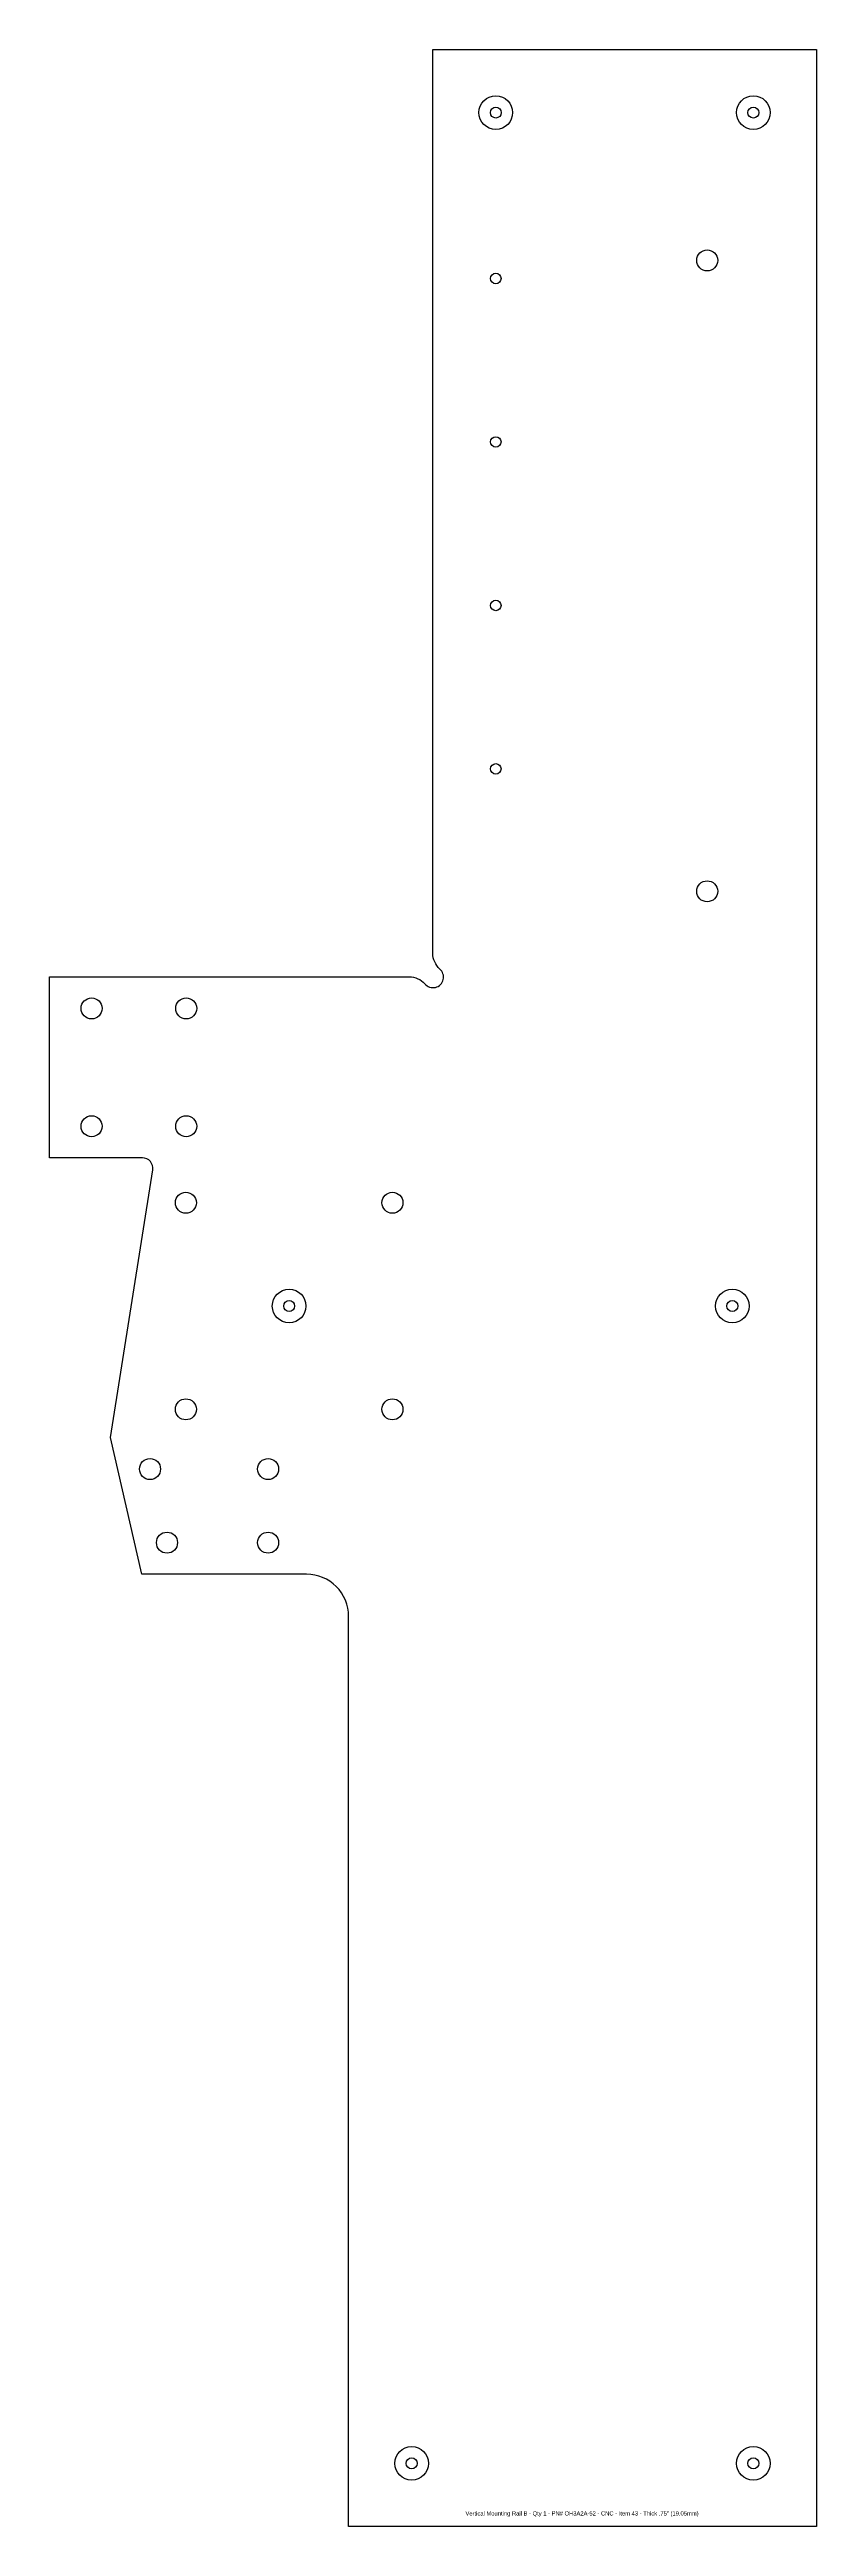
# Model space of a CAD drawing. Extents: x -1.4 to 7.8, y 2.3 to 31.8.
import ezdxf

# ---------------------------------------------------------------- set-up
doc = ezdxf.new("R2010")
doc.units = 0
doc.header["$MEASUREMENT"] = 0
doc.layers.get('0').update_dxf_attribs({"linetype": 'CONTINUOUS'})
doc.layers.add('Info', color=4, linetype='CONTINUOUS')
doc.styles.add('Annotative', font='txt')

msp = doc.modelspace()

# ---------------------------------------------------------------- linework, layer by layer
at = {"color": 7, "linetype": 'Continuous'}
msp.add_lwpolyline([(3.096, 20.685, 1.101893), (3.272, 20.861, -0.189558), (3.189, 21.048), (3.189, 31.792), (7.751, 31.792), (7.751, 2.347), (2.189, 2.347), (2.189, 13.167, 0.414214), (1.689, 13.667), (-0.268, 13.667), (-0.643, 15.292), (-0.14, 18.473, 0.461006), (-0.263, 18.617), (-1.367, 18.617), (-1.367, 20.768), (2.909, 20.768, -0.213422)], format="xyb", close=True, dxfattribs=at)
for centre, radius in [((3.939, 31.042), 0.2), ((7.001, 31.042), 0.2), ((6.452, 29.285), 0.125), ((3.939, 29.07), 0.0625), ((3.939, 27.127), 0.0625), ((3.939, 25.183), 0.0625), ((3.939, 23.24), 0.0625), ((6.452, 21.785), 0.125), ((-0.867, 20.393), 0.125), ((0.258, 20.393), 0.125), ((-0.867, 18.992), 0.125), ((0.258, 18.992), 0.125), ((0.254, 18.083), 0.125), ((2.71, 18.083), 0.125), ((1.482, 16.855), 0.2), ((6.751, 16.855), 0.2), ((0.254, 15.627), 0.125), ((2.71, 15.627), 0.125), ((-0.172, 14.917), 0.125), ((1.232, 14.917), 0.125), ((0.03, 14.042), 0.125), ((1.232, 14.042), 0.125), ((2.939, 3.097), 0.2), ((7.001, 3.097), 0.2)]:
    msp.add_circle(centre, radius, dxfattribs=at)
for centre in [(3.939, 31.042), (7.001, 31.042), (1.482, 16.855), (6.751, 16.855), (2.939, 3.097), (7.001, 3.097)]:
    msp.add_circle(centre, 0.065)

# ---------------------------------------------------------------- texts
at = {"layer": 'Info', "insert": (4.964, 2.527), "char_height": 0.05, "attachment_point": 2, "style": 'Annotative'}
msp.add_mtext_dynamic_manual_height_columns('Vertical Mounting Rail B - Qty 1 - PN# OH3A2A-52 - CNC - Item 43 - Thick .75" (19.05mm)', width=5.31726, gutter_width=0.625, heights=[0.083], dxfattribs=at)

doc.saveas('drawing.dxf')
